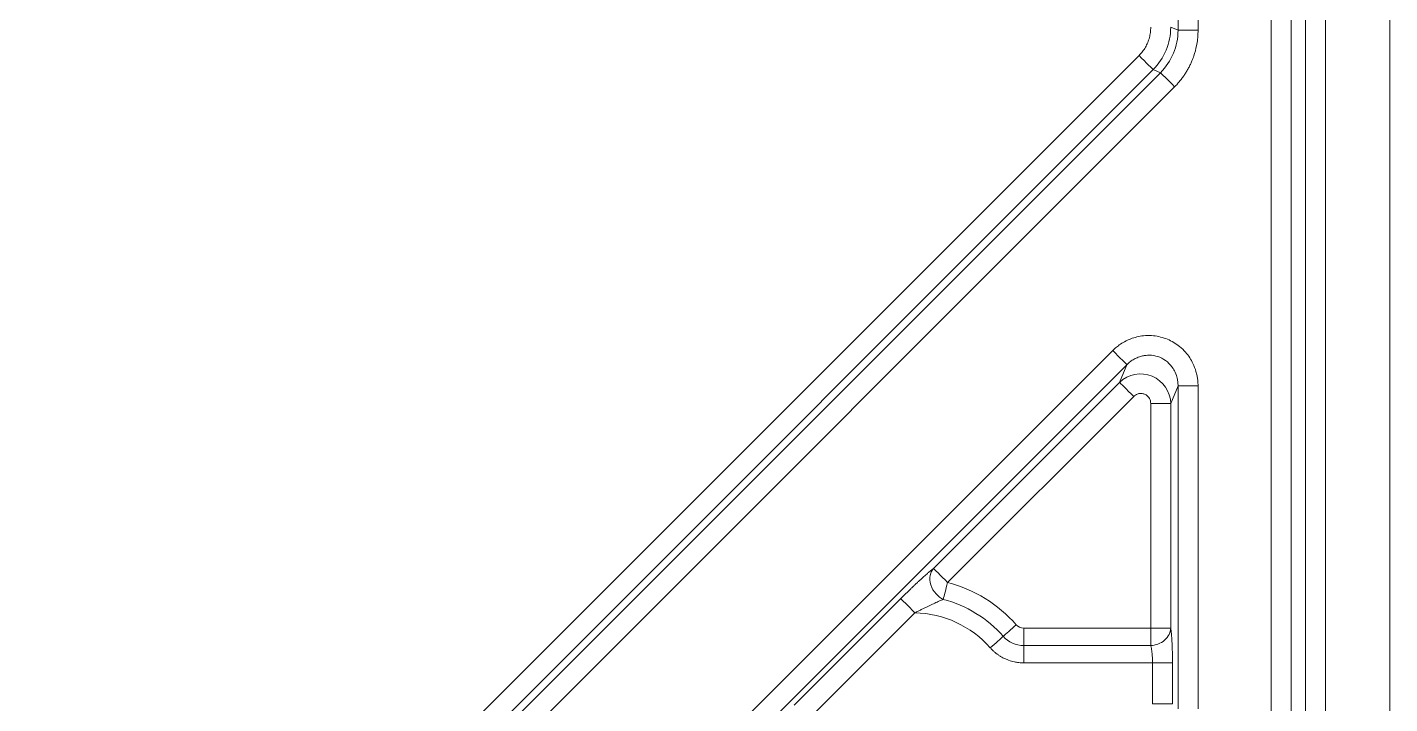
# Model space of a CAD drawing. Header units: millimetres. Extents: x 410 to 793, y 6 to 277.
# Drawn here: x 690.74 to 700.45, y 127.65 to 132.47 of the extents above; entities that cross this region are included whole.
import ezdxf

# ---------------------------------------------------------------- set-up
doc = ezdxf.new("R2010")
doc.units = ezdxf.units.MM

msp = doc.modelspace()

# ---------------------------------------------------------------- linework, layer by layer
at = {"color": 7, "linetype": 'Continuous', "lineweight": 15}
for p, q in [((699.6006, 167.751), (699.6006, 124.1701)), ((699.7429, 167.7419), (699.7429, 124.1792)), ((699.8451, 167.5631), (699.8451, 124.3579)), ((699.9874, 167.5631), (699.9874, 124.3579)), ((700.4458, 124.3579), (700.4458, 167.5631)), ((698.938, 152.5982), (698.938, 132.4497)), ((699.0803, 132.4497), (699.0803, 152.5982)), ((698.8858, 132.4713), (698.938, 132.4497)), ((698.938, 132.4497), (699.0803, 132.4497)), ((698.6601, 132.2701), (688.9219, 122.5319)), ((698.7607, 132.1695), (689.0226, 122.4313)), ((698.8129, 132.1478), (689.0442, 122.3791)), ((698.8129, 132.1478), (698.7607, 132.1695)), ((689.1448, 122.2785), (698.9135, 132.0472)), ((698.4729, 130.1686), (692.8805, 124.5763)), ((692.9812, 124.4756), (698.5735, 130.068)), ((698.5214, 129.9421), (698.5735, 130.068)), ((697.1961, 128.6168), (698.5214, 129.9421)), ((698.938, 129.9171), (698.8858, 129.7911)), ((699.0803, 129.9171), (698.938, 129.9171)), ((698.938, 129.9171), (698.938, 127.617)), ((699.0803, 127.617), (699.0803, 129.9171)), ((698.622, 129.8414), (697.2967, 128.5162)), ((698.7435, 129.7911), (698.8858, 129.7911)), ((698.7435, 128.1914), (698.7435, 129.7911)), ((698.8858, 129.7911), (698.8858, 128.1914)), ((696.2048, 127.6431), (696.9632, 128.4015)), ((697.0638, 128.3009), (696.3054, 127.5425)), ((697.8389, 128.0677), (697.8389, 128.1914)), ((698.7435, 128.1914), (697.8389, 128.1914)), ((698.8858, 128.1914), (698.7435, 128.1914)), ((698.7435, 128.1914), (698.7435, 128.0677)), ((697.8389, 128.0677), (697.8389, 127.944)), ((698.7435, 128.0677), (697.8389, 128.0677)), ((697.8389, 127.944), (698.756, 127.944)), ((698.756, 127.944), (698.8983, 127.944)), ((698.756, 127.6528), (698.756, 127.944)), ((698.8983, 127.944), (698.8983, 127.6528)), ((698.8983, 127.6528), (698.756, 127.6528))]:
    msp.add_line(p, q, dxfattribs=at)
at = {"color": 7, "linetype": 'Continuous', "lineweight": 15, "flags": 128}
for points in [[(698.6601, 132.2701), (698.6787, 132.2515), (698.6967, 132.2335), (698.7135, 132.2167), (698.7284, 132.2018), (698.7409, 132.1893), (698.7507, 132.1795), (698.7574, 132.1728), (698.7607, 132.1695)], [(698.8129, 132.1478), (698.8163, 132.1445), (698.8229, 132.1378), (698.8327, 132.128), (698.8453, 132.1155), (698.8602, 132.1006), (698.8769, 132.0838), (698.8949, 132.0658), (698.9135, 132.0472)], [(698.5735, 130.068), (698.5702, 130.0714), (698.5635, 130.078), (698.5537, 130.0878), (698.5412, 130.1004), (698.5263, 130.1153), (698.5095, 130.132), (698.4915, 130.15), (698.4729, 130.1686)], [(698.5214, 129.9421), (698.5247, 129.9387), (698.5314, 129.932), (698.5412, 129.9222), (698.5538, 129.9097), (698.5687, 129.8948), (698.5854, 129.878), (698.6034, 129.86), (698.622, 129.8414)], [(697.1961, 128.6168), (697.1995, 128.6134), (697.2061, 128.6068), (697.2159, 128.597), (697.2285, 128.5844), (697.2434, 128.5695), (697.2601, 128.5528), (697.2781, 128.5348), (697.2967, 128.5162)], [(697.2967, 128.5162), (697.292, 128.4981), (697.2873, 128.4804), (697.2829, 128.4633), (697.2786, 128.4471), (697.2746, 128.432), (697.2711, 128.4185), (697.268, 128.4065), (697.2653, 128.3965)], [(696.9632, 128.4015), (696.9665, 128.3982), (696.9732, 128.3915), (696.983, 128.3817), (696.9956, 128.3691), (697.0105, 128.3542), (697.0272, 128.3375), (697.0452, 128.3195), (697.0638, 128.3009)], [(697.7856, 128.2154), (697.7717, 128.203), (697.7579, 128.1909), (697.7447, 128.1792), (697.7321, 128.1681), (697.7205, 128.1578), (697.71, 128.1484), (697.7008, 128.1403), (697.693, 128.1334)], [(697.6004, 128.0514), (697.6143, 128.0638), (697.628, 128.0759), (697.6413, 128.0876), (697.6538, 128.0987), (697.6655, 128.109), (697.676, 128.1184), (697.6852, 128.1265), (697.693, 128.1334)]]:
    msp.add_lwpolyline(points, dxfattribs=at)
at = {"color": 7, "linetype": 'Continuous', "lineweight": 15}
msp.add_arc((697.0458, 127.5605), 0.8643, 41.51527, 75.28761, dxfattribs=at)
for points, knots in [([(698.7435, 132.4713), (698.7434, 132.4651), (698.7431, 132.4527), (698.7412, 132.4341), (698.7381, 132.4157), (698.7339, 132.3976), (698.7285, 132.3798), (698.7198, 132.3565), (698.7061, 132.3287), (698.6856, 132.2974), (698.6686, 132.2792), (698.6601, 132.2701)], [0, 0, 0, 0, 0.083734, 0.167228, 0.250555, 0.333771, 0.416923, 0.500054, 0.666292, 0.832824, 1, 1, 1, 1]), ([(698.9135, 132.0472), (698.9201, 132.0539), (698.9331, 132.0673), (698.9513, 132.0886), (698.9685, 132.1107), (698.9846, 132.1336), (698.9995, 132.1572), (699.0132, 132.1814), (699.0258, 132.2063), (699.0386, 132.2349), (699.055, 132.2788), (699.0689, 132.3307), (699.0769, 132.3833), (699.0799, 132.4201), (699.0802, 132.4411), (699.0803, 132.4497)], [0, 0, 0, 0, 0.062825, 0.125504, 0.18807, 0.25055, 0.312968, 0.375344, 0.437696, 0.500042, 0.585161, 0.752351, 0.859234, 0.941824, 1, 1, 1, 1]), ([(699.0803, 129.9171), (699.0802, 129.9235), (699.08, 129.9378), (699.0779, 129.9615), (699.0736, 129.9894), (699.064, 130.0289), (699.0471, 130.0729), (699.0213, 130.1185), (698.9901, 130.1595), (698.9399, 130.2081), (698.8639, 130.2536), (698.778, 130.2751), (698.7081, 130.2763), (698.657, 130.2694), (698.6065, 130.2554), (698.5605, 130.2349), (698.5215, 130.2103), (698.4941, 130.189), (698.4793, 130.1748), (698.4729, 130.1686)], [0, 0, 0, 0, 0.0228619, 0.0511136, 0.0847095, 0.1236238, 0.1958505, 0.2517495, 0.3099723, 0.3789991, 0.500011, 0.6210229, 0.6900444, 0.7482726, 0.8041668, 0.8763982, 0.9270909, 0.9683204, 1, 1, 1, 1]), ([(698.5735, 130.068), (698.5775, 130.0719), (698.5853, 130.0796), (698.5981, 130.0899), (698.6115, 130.0993), (698.6254, 130.1076), (698.6398, 130.1148), (698.6546, 130.121), (698.6697, 130.1261), (698.6881, 130.1309), (698.7145, 130.1353), (698.7566, 130.1359), (698.8104, 130.1233), (698.864, 130.0897), (698.8956, 130.0528), (698.9171, 130.0158), (698.9293, 129.985), (698.937, 129.9485), (698.9377, 129.9273), (698.938, 129.9171)], [0, 0, 0, 0, 0.0326387, 0.0649816, 0.0970722, 0.1289428, 0.160617, 0.1921108, 0.2234352, 0.254598, 0.3036437, 0.3808647, 0.5002945, 0.6222676, 0.7456294, 0.7810864, 0.8742358, 0.9398118, 1, 1, 1, 1]), ([(698.8858, 129.7911), (698.8848, 129.8751), (698.8302, 129.9542), (698.676, 130.0181), (698.5815, 130.0007), (698.5214, 129.9421)], [0, 0, 0, 0, 0.5, 0.5, 1, 1, 1, 1]), ([(698.622, 129.8414), (698.6242, 129.8435), (698.6301, 129.8489), (698.6407, 129.8555), (698.653, 129.8603), (698.669, 129.8635), (698.6849, 129.8626), (698.6999, 129.8578), (698.7121, 129.8515), (698.7245, 129.8413), (698.7351, 129.8266), (698.7422, 129.8095), (698.7431, 129.7973), (698.7435, 129.7911)], [0, 0, 0, 0, 0.054382, 0.141783, 0.22102, 0.288556, 0.431673, 0.500079, 0.568504, 0.675037, 0.782373, 0.890558, 1, 1, 1, 1]), ([(696.9632, 128.4015), (696.9696, 128.408), (696.9823, 128.4207), (697.0013, 128.4393), (697.0198, 128.4574), (697.0379, 128.475), (697.0556, 128.4919), (697.0729, 128.5082), (697.0946, 128.5285), (697.12, 128.5518), (697.1451, 128.5742), (697.1655, 128.5918), (697.1818, 128.6054), (697.1914, 128.613), (697.1961, 128.6168)], [0, 0, 0, 0, 0.075546, 0.149322, 0.221538, 0.292419, 0.362201, 0.431133, 0.499474, 0.626287, 0.749422, 0.834315, 0.917573, 1, 1, 1, 1]), ([(697.2653, 128.3965), (697.2483, 128.4046), (697.23, 128.4174), (697.1979, 128.4527), (697.1845, 128.4752), (697.1696, 128.5226), (697.1683, 128.5469), (697.1764, 128.588), (697.1854, 128.6047), (697.1961, 128.6168)], [0, 0, 0, 0, 0.25, 0.25, 0.5, 0.5, 0.75, 0.75, 1, 1, 1, 1]), ([(697.0638, 128.3009), (697.0714, 128.3046), (697.0863, 128.312), (697.1085, 128.3229), (697.1299, 128.3334), (697.1507, 128.3434), (697.1701, 128.3527), (697.1939, 128.3641), (697.2169, 128.375), (697.2384, 128.3849), (697.2531, 128.3914), (697.2614, 128.3949), (697.2653, 128.3965)], [0, 0, 0, 0, 0.1053904, 0.2082182, 0.3082938, 0.4054771, 0.4996878, 0.5835464, 0.7496592, 0.8432825, 0.926326, 1, 1, 1, 1]), ([(698.8858, 128.1914), (698.8851, 128.1771), (698.8814, 128.1618), (698.8667, 128.1321), (698.8558, 128.1177), (698.8282, 128.0938), (698.8117, 128.0843), (698.7775, 128.0715), (698.7599, 128.0683), (698.7435, 128.0677)], [0, 0, 0, 0, 0.25, 0.25, 0.5, 0.5, 0.75, 0.75, 1, 1, 1, 1]), ([(698.8858, 128.1914), (698.8862, 128.1882), (698.8872, 128.1819), (698.8885, 128.1712), (698.8897, 128.1596), (698.8913, 128.1426), (698.8931, 128.119), (698.895, 128.0873), (698.8965, 128.0531), (698.8975, 128.0173), (698.8982, 127.9807), (698.8982, 127.9562), (698.8983, 127.944)], [0, 0, 0, 0, 0.061619, 0.1229986, 0.1843938, 0.2460594, 0.3731687, 0.5004582, 0.6274494, 0.7546376, 0.8772665, 1, 1, 1, 1]), ([(697.6004, 128.0514), (697.6047, 128.0466), (697.6135, 128.0371), (697.6276, 128.0239), (697.6425, 128.0116), (697.658, 128.0002), (697.6742, 127.9897), (697.691, 127.9803), (697.7099, 127.971), (697.7366, 127.9602), (697.7685, 127.9512), (697.8046, 127.9451), (697.8271, 127.9444), (697.8389, 127.944)], [0, 0, 0, 0, 0.071982, 0.143743, 0.215343, 0.286829, 0.35824, 0.429609, 0.500964, 0.592701, 0.750267, 0.868231, 1, 1, 1, 1]), ([(698.756, 127.944), (698.7559, 127.9485), (698.7559, 127.9577), (698.7555, 127.9714), (698.7549, 127.9852), (698.754, 127.9989), (698.7529, 128.0123), (698.7515, 128.0252), (698.7499, 128.0374), (698.748, 128.0488), (698.7459, 128.0591), (698.7443, 128.0648), (698.7435, 128.0677)], [0, 0, 0, 0, 0.090374, 0.18282, 0.277367, 0.37404, 0.472865, 0.573863, 0.677056, 0.782464, 0.890106, 1, 1, 1, 1])]:
    msp.add_open_spline(points, degree=3, knots=knots, dxfattribs=at)
for points in [[(698.7607, 132.1695), (698.8402, 132.249), (698.8857, 132.3589), (698.8858, 132.4713)], [(698.938, 132.4497), (698.9381, 132.3372), (698.8926, 132.2273), (698.8129, 132.1478)], [(697.7856, 128.2154), (697.656, 128.3618), (697.4859, 128.4665), (697.2967, 128.5162)], [(697.0638, 128.3009), (697.2695, 128.2959), (697.464, 128.2055), (697.6004, 128.0514)], [(697.8389, 128.1914), (697.8187, 128.1914), (697.7991, 128.2002), (697.7856, 128.2154)], [(697.8389, 128.0677), (697.7835, 128.0677), (697.7297, 128.0919), (697.693, 128.1334)]]:
    msp.add_open_spline(points, degree=3, dxfattribs=at)

doc.saveas('drawing.dxf')
